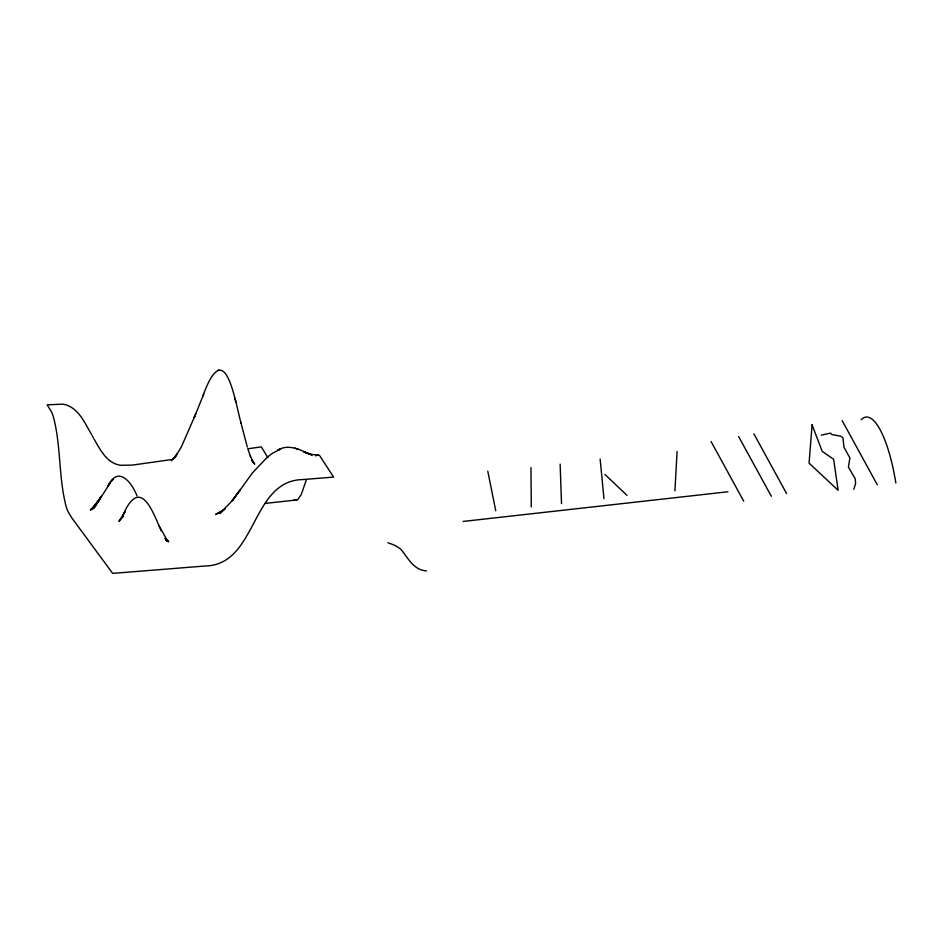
<?xml version="1.0" encoding="UTF-8"?>
<svg xmlns="http://www.w3.org/2000/svg" width="943" height="943" viewBox="0 0 943 943"><rect width="100%" height="100%" fill="white"/><g stroke="black" fill="none" stroke-linecap="round" stroke-linejoin="round"><path stroke-width="1.41" d="M674.94 490.89L677.086 451.591M306.18 480.329L301.265 494.497L297.587 499.861L265.207 503.409M195.838 413.376L194.211 417.596L203.818 393.844M194.659 416.452L181.174 447.312L174.49 458.05L177.473 453.618L171.39 460.726M202.804 396.19C224.882 335.024 234.312 397.793 241.054 423.289L240.771 422.11L247.325 447.088M853.745 489.311L855.607 483.653L855.301 478.973L848.405 467.068L849.902 458.015L843.95 447.135L842.936 437.67L840.685 436.185L831.95 434.57L830.465 433.12L821.294 435.159M94.548 507.475L110.06 483.099L107.679 486.423C118.005 464.97 131.442 481.802 137.041 495.924M101.479 495.935L93.84 507.888L100.701 497.338L92.449 508.607M93.121 508.36L99.923 498.812L92.402 508.878L99.145 500.309L90.646 509.821L92.614 508.477L90.304 509.821L93.84 508.147M110.814 481.979L113.49 479.162M123.557 516.139L118.912 521.396L125.124 511.519L122.696 515.703C138.81 478.207 150.75 506.273 159.167 526.194M266.81 457.697L252.5 472.832L232.226 500.91L240.005 490.077L230.799 502.242L219.625 513.652L224.976 508.996L215.534 514.524L222.159 511.141M315.764 455.87L317.815 454.95A23.893 7.131 82.5 0 1 319.76 455.764L333.598 477.099L302.786 479.563C250.378 480.588 257.51 564.975 205.102 566L112.677 573.391L71.833 517.955L68.132 511.813A20.852 7.238 80.4 0 1 66.375 507.31C58.289 477.618 61.319 446.027 53.232 416.346A20.852 7.238 80.4 0 0 51.476 411.832L47.15 404.842L62.698 404.146A28.903 22.773 -32.8 0 1 68.391 405.761C80.202 411.207 85.389 424.185 91.66 434.711M267.517 457.037L272.291 453.383L280.979 448.821L277.69 450.235C289.053 443.057 301.418 450.789 312.098 454.939L303.905 452.062L311.449 454.62L310.801 454.455L317.815 454.95M218.823 369.927L217.609 370.552M173.312 459.324L132.244 465.111L120.621 465.276A28.903 22.773 -32.8 0 1 114.916 463.673C104.555 459.052 99.392 448.161 93.958 438.884M247.62 448.821L261.305 446.876L267.883 457.614M463.131 521.444L727.949 491.763M426.531 570.904C413.671 570.102 408.295 558.421 401.317 549.793A30.966 16.455 3.8 0 0 392.347 544.347L387.891 542.744M294.664 448.055L298.365 449.316M166.557 540.174L168.667 541.801L165.261 539.219L168.031 541.211L165.909 539.679L167.83 541.353L165.143 538.217L167.748 541.341L158.766 525.31M604.97 474.47L626.977 495.37M252.288 460.797L254.728 464.133L251.722 460.007L253.278 462.306L250.272 456.011M92.225 435.76L93.381 437.858M842.17 420.625L877.296 484.796M753.881 433.827L786.592 493.59M738.628 436.538L771.339 496.289M711.022 441.43L743.732 501.181M161.005 530.107L161.312 530.72L159.461 526.842M250.602 456.801L248.139 449.74M235.809 401.836L234.89 398.359M487.779 471.182L495.747 510.752M600.137 459.076L603.98 498.611M560.142 464.133L561.521 503.609M530.956 467.563L531.286 507.004M861.218 419.729A83.432 22.656 83.6 0 1 895.85 483.005M296.232 500.25A23.893 7.131 82.5 0 1 294.299 499.436M812.1 424.774L809.059 463.143L838.127 490.301L833.612 459.265L822.178 451.32L812.1 424.774"/></g></svg>
